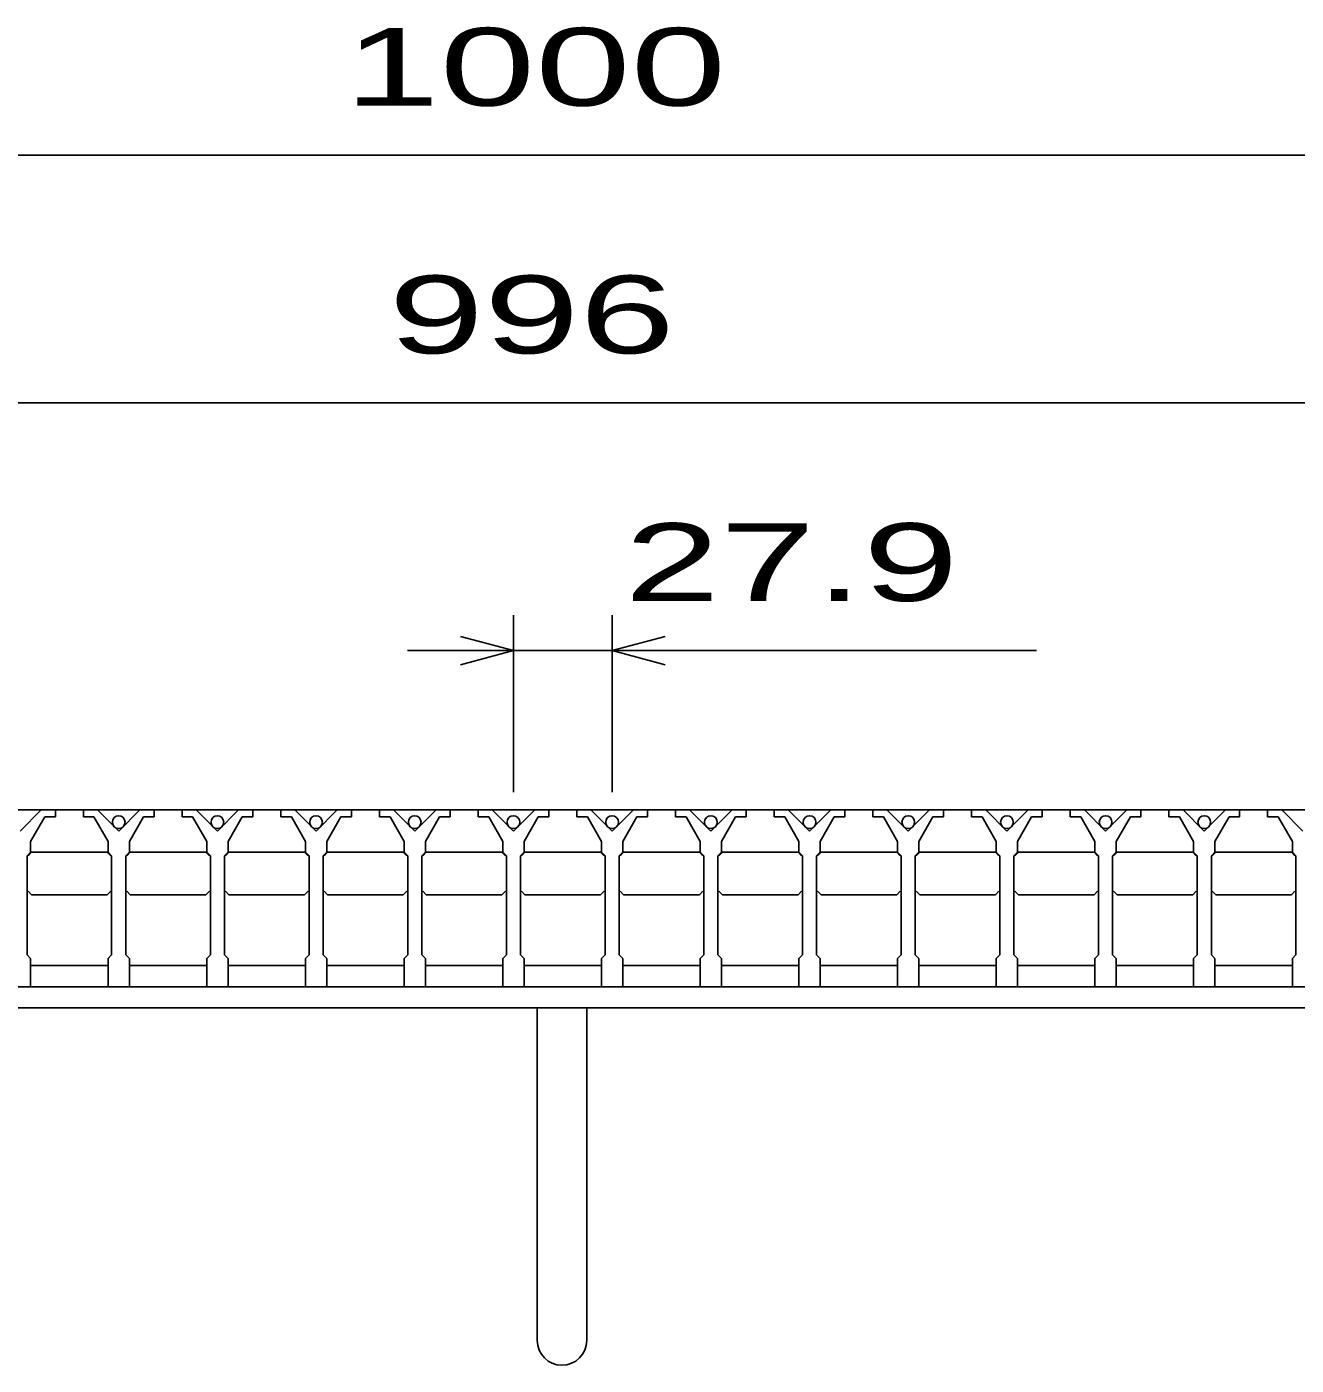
# Model space of a CAD drawing. Units: millimetres, scale not verified. Extents: x -1820 to 1724, y -1285 to 1059.
# Drawn here: x -1079.3 to -720.4, y -669 to -290.7 of the extents above; entities that cross this region are included whole.
import ezdxf
from ezdxf.enums import TextEntityAlignment as Align

# ---------------------------------------------------------------- set-up
doc = ezdxf.new("R2010")
doc.units = ezdxf.units.MM
doc.header["$LTSCALE"] = 10
for name, color, linetype, lineweight in [('16', 3, 'Continuous', 25), ('19', 6, 'Continuous', 25), ('22', 2, 'Continuous', 25)]:
    doc.layers.add(name, color=color, linetype=linetype, lineweight=lineweight)
doc.styles.add('ベクトル', font='')
doc.styles.get('ベクトル').set_extended_font_data('ベクトル')

msp = doc.modelspace()

# ---------------------------------------------------------------- linework, layer by layer
at = {"layer": '16'}
for p, q in [((-1426, -512), (-430, -512)), ((-1075.2, -512), (-1081.2, -518)), ((-1078.2, -521), (-1074.2, -514)), ((-1071.2, -512), (-1075.2, -512)), ((-1074.2, -514), (-1071.2, -514)), ((-1071.2, -514), (-1071.2, -512)), ((-1063.3, -512), (-1063.3, -514)), ((-1059.3, -512), (-1063.3, -512)), ((-1063.3, -514), (-1060.3, -514)), ((-1060.3, -514), (-1056.3, -521)), ((-1053.3, -518), (-1059.3, -512)), ((-1047.3, -512), (-1053.3, -518)), ((-1050.3, -521), (-1046.3, -514)), ((-1043.3, -512), (-1047.3, -512)), ((-1046.3, -514), (-1043.3, -514)), ((-1043.3, -514), (-1043.3, -512)), ((-1035.4, -512), (-1035.4, -514)), ((-1031.4, -512), (-1035.4, -512)), ((-1035.4, -514), (-1032.4, -514)), ((-1032.4, -514), (-1028.4, -521)), ((-1025.4, -518), (-1031.4, -512)), ((-1019.4, -512), (-1025.4, -518)), ((-1022.4, -521), (-1018.4, -514)), ((-1015.4, -512), (-1019.4, -512)), ((-1018.4, -514), (-1015.4, -514)), ((-1015.4, -514), (-1015.4, -512)), ((-1007.5, -512), (-1007.5, -514)), ((-1003.5, -512), (-1007.5, -512)), ((-1007.5, -514), (-1004.5, -514)), ((-1004.5, -514), (-1000.5, -521)), ((-997.5, -518), (-1003.5, -512)), ((-991.5, -512), (-997.5, -518)), ((-994.5, -521), (-990.5, -514)), ((-987.5, -512), (-991.5, -512)), ((-990.5, -514), (-987.5, -514)), ((-987.5, -514), (-987.5, -512)), ((-979.6, -512), (-979.6, -514)), ((-975.6, -512), (-979.6, -512)), ((-979.6, -514), (-976.6, -514)), ((-976.6, -514), (-972.6, -521)), ((-969.6, -518), (-975.6, -512)), ((-963.6, -512), (-969.6, -518)), ((-966.6, -521), (-962.6, -514)), ((-959.6, -512), (-963.6, -512)), ((-962.6, -514), (-959.6, -514)), ((-959.6, -514), (-959.6, -512)), ((-951.7, -512), (-951.7, -514)), ((-947.7, -512), (-951.7, -512)), ((-951.7, -514), (-948.7, -514)), ((-948.7, -514), (-944.7, -521)), ((-941.7, -518), (-947.7, -512)), ((-935.7, -512), (-941.7, -518)), ((-938.7, -521), (-934.7, -514)), ((-931.7, -512), (-935.7, -512)), ((-934.7, -514), (-931.7, -514)), ((-931.7, -514), (-931.7, -512)), ((-923.8, -512), (-923.8, -514)), ((-919.8, -512), (-923.8, -512)), ((-923.8, -514), (-920.8, -514)), ((-920.8, -514), (-916.8, -521)), ((-913.8, -518), (-919.8, -512)), ((-907.8, -512), (-913.8, -518)), ((-910.8, -521), (-906.8, -514)), ((-903.8, -512), (-907.8, -512)), ((-906.8, -514), (-903.8, -514)), ((-903.8, -514), (-903.8, -512)), ((-895.9, -512), (-895.9, -514)), ((-891.9, -512), (-895.9, -512)), ((-895.9, -514), (-892.9, -514)), ((-892.9, -514), (-888.9, -521)), ((-885.9, -518), (-891.9, -512)), ((-879.9, -512), (-885.9, -518)), ((-882.9, -521), (-878.9, -514)), ((-875.9, -512), (-879.9, -512)), ((-878.9, -514), (-875.9, -514)), ((-875.9, -514), (-875.9, -512)), ((-868, -512), (-868, -514)), ((-864, -512), (-868, -512)), ((-868, -514), (-865, -514)), ((-865, -514), (-861, -521)), ((-858, -518), (-864, -512)), ((-852, -512), (-858, -518)), ((-855, -521), (-851, -514)), ((-848, -512), (-852, -512)), ((-851, -514), (-848, -514)), ((-848, -514), (-848, -512)), ((-840.1, -512), (-840.1, -514)), ((-836.1, -512), (-840.1, -512)), ((-840.1, -514), (-837.1, -514)), ((-837.1, -514), (-833.1, -521)), ((-830.1, -518), (-836.1, -512)), ((-824.1, -512), (-830.1, -518)), ((-827.1, -521), (-823.1, -514)), ((-820.1, -512), (-824.1, -512)), ((-823.1, -514), (-820.1, -514)), ((-820.1, -514), (-820.1, -512)), ((-812.2, -512), (-812.2, -514)), ((-808.2, -512), (-812.2, -512)), ((-812.2, -514), (-809.2, -514)), ((-809.2, -514), (-805.2, -521)), ((-802.2, -518), (-808.2, -512)), ((-796.2, -512), (-802.2, -518)), ((-799.2, -521), (-795.2, -514)), ((-792.2, -512), (-796.2, -512)), ((-795.2, -514), (-792.2, -514)), ((-792.2, -514), (-792.2, -512)), ((-784.3, -512), (-784.3, -514)), ((-780.3, -512), (-784.3, -512)), ((-784.3, -514), (-781.3, -514)), ((-781.3, -514), (-777.3, -521)), ((-774.3, -518), (-780.3, -512)), ((-768.3, -512), (-774.3, -518)), ((-771.3, -521), (-767.3, -514)), ((-764.3, -512), (-768.3, -512)), ((-767.3, -514), (-764.3, -514)), ((-764.3, -514), (-764.3, -512)), ((-756.4, -512), (-756.4, -514)), ((-752.4, -512), (-756.4, -512)), ((-756.4, -514), (-753.4, -514)), ((-753.4, -514), (-749.4, -521)), ((-746.4, -518), (-752.4, -512)), ((-740.4, -512), (-746.4, -518)), ((-743.4, -521), (-739.4, -514)), ((-736.4, -512), (-740.4, -512)), ((-739.4, -514), (-736.4, -514)), ((-736.4, -514), (-736.4, -512)), ((-728.5, -512), (-728.5, -514)), ((-724.5, -512), (-728.5, -512)), ((-728.5, -514), (-725.5, -514)), ((-725.5, -514), (-721.5, -521)), ((-718.5, -518), (-724.5, -512)), ((-1078.2, -524), (-1078.2, -521)), ((-1056.3, -521), (-1056.3, -524)), ((-1050.3, -524), (-1050.3, -521)), ((-1028.4, -521), (-1028.4, -524)), ((-1022.4, -524), (-1022.4, -521)), ((-1000.5, -521), (-1000.5, -524)), ((-994.5, -524), (-994.5, -521)), ((-972.6, -521), (-972.6, -524)), ((-966.6, -524), (-966.6, -521)), ((-944.7, -521), (-944.7, -524)), ((-938.7, -524), (-938.7, -521)), ((-916.8, -521), (-916.8, -524)), ((-910.8, -524), (-910.8, -521)), ((-888.9, -521), (-888.9, -524)), ((-882.9, -524), (-882.9, -521)), ((-861, -521), (-861, -524)), ((-855, -524), (-855, -521)), ((-833.1, -521), (-833.1, -524)), ((-827.1, -524), (-827.1, -521)), ((-805.2, -521), (-805.2, -524)), ((-799.2, -524), (-799.2, -521)), ((-777.3, -521), (-777.3, -524)), ((-771.3, -524), (-771.3, -521)), ((-749.4, -521), (-749.4, -524)), ((-743.4, -524), (-743.4, -521)), ((-721.5, -521), (-721.5, -524)), ((-1079.2, -525), (-1078.2, -524)), ((-1079.2, -553), (-1079.2, -525)), ((-1078.95, -525), (-1077.95, -524)), ((-1077.95, -524), (-1056.55, -524)), ((-1056.55, -524), (-1055.55, -525)), ((-1056.3, -524), (-1055.3, -525)), ((-1055.3, -525), (-1055.3, -553)), ((-1051.3, -525), (-1050.3, -524)), ((-1051.3, -553), (-1051.3, -525)), ((-1051.05, -525), (-1050.05, -524)), ((-1050.05, -524), (-1028.65, -524)), ((-1028.65, -524), (-1027.65, -525)), ((-1028.4, -524), (-1027.4, -525)), ((-1027.4, -525), (-1027.4, -553)), ((-1023.4, -525), (-1022.4, -524)), ((-1023.4, -553), (-1023.4, -525)), ((-1023.15, -525), (-1022.15, -524)), ((-1022.15, -524), (-1000.75, -524)), ((-1000.75, -524), (-999.75, -525)), ((-1000.5, -524), (-999.5, -525)), ((-999.5, -525), (-999.5, -553)), ((-995.5, -525), (-994.5, -524)), ((-995.5, -553), (-995.5, -525)), ((-995.25, -525), (-994.25, -524)), ((-994.25, -524), (-972.85, -524)), ((-972.85, -524), (-971.85, -525)), ((-972.6, -524), (-971.6, -525)), ((-971.6, -525), (-971.6, -553)), ((-967.6, -525), (-966.6, -524)), ((-967.6, -553), (-967.6, -525)), ((-967.35, -525), (-966.35, -524)), ((-966.35, -524), (-944.95, -524)), ((-944.95, -524), (-943.95, -525)), ((-944.7, -524), (-943.7, -525)), ((-943.7, -525), (-943.7, -553)), ((-939.7, -525), (-938.7, -524)), ((-939.7, -553), (-939.7, -525)), ((-939.45, -525), (-938.45, -524)), ((-938.45, -524), (-917.05, -524)), ((-917.05, -524), (-916.05, -525)), ((-916.8, -524), (-915.8, -525)), ((-915.8, -525), (-915.8, -553)), ((-911.8, -525), (-910.8, -524)), ((-911.8, -553), (-911.8, -525)), ((-911.55, -525), (-910.55, -524)), ((-910.55, -524), (-889.15, -524)), ((-889.15, -524), (-888.15, -525)), ((-888.9, -524), (-887.9, -525)), ((-887.9, -525), (-887.9, -553)), ((-883.9, -525), (-882.9, -524)), ((-883.9, -553), (-883.9, -525)), ((-883.65, -525), (-882.65, -524)), ((-882.65, -524), (-861.25, -524)), ((-861.25, -524), (-860.25, -525)), ((-861, -524), (-860, -525)), ((-860, -525), (-860, -553)), ((-856, -525), (-855, -524)), ((-856, -553), (-856, -525)), ((-855.75, -525), (-854.75, -524)), ((-854.75, -524), (-833.35, -524)), ((-833.35, -524), (-832.35, -525)), ((-833.1, -524), (-832.1, -525)), ((-832.1, -525), (-832.1, -553)), ((-828.1, -525), (-827.1, -524)), ((-828.1, -553), (-828.1, -525)), ((-827.85, -525), (-826.85, -524)), ((-826.85, -524), (-805.45, -524)), ((-805.45, -524), (-804.45, -525)), ((-805.2, -524), (-804.2, -525)), ((-804.2, -525), (-804.2, -553)), ((-800.2, -525), (-799.2, -524)), ((-800.2, -553), (-800.2, -525)), ((-799.95, -525), (-798.95, -524)), ((-798.95, -524), (-777.55, -524)), ((-777.55, -524), (-776.55, -525)), ((-777.3, -524), (-776.3, -525)), ((-776.3, -525), (-776.3, -553)), ((-772.3, -525), (-771.3, -524)), ((-772.3, -553), (-772.3, -525)), ((-772.05, -525), (-771.05, -524)), ((-771.05, -524), (-749.65, -524)), ((-749.65, -524), (-748.65, -525)), ((-749.4, -524), (-748.4, -525)), ((-748.4, -525), (-748.4, -553)), ((-744.4, -525), (-743.4, -524)), ((-744.4, -553), (-744.4, -525)), ((-744.15, -525), (-743.15, -524)), ((-743.15, -524), (-721.75, -524)), ((-721.75, -524), (-720.75, -525)), ((-721.5, -524), (-720.5, -525)), ((-720.5, -525), (-720.5, -553)), ((-1077.95, -536), (-1078.95, -535)), ((-1056.55, -536), (-1077.95, -536)), ((-1055.55, -535), (-1056.55, -536)), ((-1050.05, -536), (-1051.05, -535)), ((-1028.65, -536), (-1050.05, -536)), ((-1027.65, -535), (-1028.65, -536)), ((-1022.15, -536), (-1023.15, -535)), ((-1000.75, -536), (-1022.15, -536)), ((-999.75, -535), (-1000.75, -536)), ((-994.25, -536), (-995.25, -535)), ((-972.85, -536), (-994.25, -536)), ((-971.85, -535), (-972.85, -536)), ((-966.35, -536), (-967.35, -535)), ((-944.95, -536), (-966.35, -536)), ((-943.95, -535), (-944.95, -536)), ((-938.45, -536), (-939.45, -535)), ((-917.05, -536), (-938.45, -536)), ((-916.05, -535), (-917.05, -536)), ((-910.55, -536), (-911.55, -535)), ((-889.15, -536), (-910.55, -536)), ((-888.15, -535), (-889.15, -536)), ((-882.65, -536), (-883.65, -535)), ((-861.25, -536), (-882.65, -536)), ((-860.25, -535), (-861.25, -536)), ((-854.75, -536), (-855.75, -535)), ((-833.35, -536), (-854.75, -536)), ((-832.35, -535), (-833.35, -536)), ((-826.85, -536), (-827.85, -535)), ((-805.45, -536), (-826.85, -536)), ((-804.45, -535), (-805.45, -536)), ((-798.95, -536), (-799.95, -535)), ((-777.55, -536), (-798.95, -536)), ((-776.55, -535), (-777.55, -536)), ((-771.05, -536), (-772.05, -535)), ((-749.65, -536), (-771.05, -536)), ((-748.65, -535), (-749.65, -536)), ((-743.15, -536), (-744.15, -535)), ((-721.75, -536), (-743.15, -536)), ((-720.75, -535), (-721.75, -536)), ((-1078.2, -554), (-1079.2, -553)), ((-1078.2, -562), (-1078.2, -554)), ((-1078.2, -556), (-1056.3, -556)), ((-1055.3, -553), (-1056.3, -554)), ((-1056.3, -554), (-1056.3, -562)), ((-1050.3, -554), (-1051.3, -553)), ((-1050.3, -562), (-1050.3, -554)), ((-1050.3, -556), (-1028.4, -556)), ((-1027.4, -553), (-1028.4, -554)), ((-1028.4, -554), (-1028.4, -562)), ((-1022.4, -554), (-1023.4, -553)), ((-1022.4, -562), (-1022.4, -554)), ((-1022.4, -556), (-1000.5, -556)), ((-999.5, -553), (-1000.5, -554)), ((-1000.5, -554), (-1000.5, -562)), ((-994.5, -554), (-995.5, -553)), ((-994.5, -562), (-994.5, -554)), ((-994.5, -556), (-972.6, -556)), ((-971.6, -553), (-972.6, -554)), ((-972.6, -554), (-972.6, -562)), ((-966.6, -554), (-967.6, -553)), ((-966.6, -562), (-966.6, -554)), ((-966.6, -556), (-944.7, -556)), ((-943.7, -553), (-944.7, -554)), ((-944.7, -554), (-944.7, -562)), ((-938.7, -554), (-939.7, -553)), ((-938.7, -562), (-938.7, -554)), ((-938.7, -556), (-916.8, -556)), ((-915.8, -553), (-916.8, -554)), ((-916.8, -554), (-916.8, -562)), ((-910.8, -554), (-911.8, -553)), ((-910.8, -562), (-910.8, -554)), ((-910.8, -556), (-888.9, -556)), ((-887.9, -553), (-888.9, -554)), ((-888.9, -554), (-888.9, -562)), ((-882.9, -554), (-883.9, -553)), ((-882.9, -562), (-882.9, -554)), ((-882.9, -556), (-861, -556)), ((-860, -553), (-861, -554)), ((-861, -554), (-861, -562)), ((-855, -554), (-856, -553)), ((-855, -562), (-855, -554)), ((-855, -556), (-833.1, -556)), ((-832.1, -553), (-833.1, -554)), ((-833.1, -554), (-833.1, -562)), ((-827.1, -554), (-828.1, -553)), ((-827.1, -562), (-827.1, -554)), ((-827.1, -556), (-805.2, -556)), ((-804.2, -553), (-805.2, -554)), ((-805.2, -554), (-805.2, -562)), ((-799.2, -554), (-800.2, -553)), ((-799.2, -562), (-799.2, -554)), ((-799.2, -556), (-777.3, -556)), ((-776.3, -553), (-777.3, -554)), ((-777.3, -554), (-777.3, -562)), ((-771.3, -554), (-772.3, -553)), ((-771.3, -562), (-771.3, -554)), ((-771.3, -556), (-749.4, -556)), ((-748.4, -553), (-749.4, -554)), ((-749.4, -554), (-749.4, -562)), ((-743.4, -554), (-744.4, -553)), ((-743.4, -562), (-743.4, -554)), ((-743.4, -556), (-721.5, -556)), ((-720.5, -553), (-721.5, -554)), ((-721.5, -554), (-721.5, -562)), ((-1084.2, -562), (-1078.2, -562)), ((-1056.3, -562), (-1050.3, -562)), ((-1028.4, -562), (-1022.4, -562)), ((-1000.5, -562), (-994.5, -562)), ((-972.6, -562), (-966.6, -562)), ((-944.7, -562), (-938.7, -562)), ((-916.8, -562), (-910.8, -562)), ((-888.9, -562), (-882.9, -562)), ((-861, -562), (-855, -562)), ((-833.1, -562), (-827.1, -562)), ((-805.2, -562), (-799.2, -562)), ((-777.3, -562), (-771.3, -562)), ((-749.4, -562), (-743.4, -562)), ((-721.5, -562), (-715.5, -562))]:
    msp.add_line(p, q, dxfattribs=at)
for centre in [(-1053.3, -515.5), (-1025.4, -515.5), (-997.5, -515.5), (-969.6, -515.5), (-941.7, -515.5), (-913.8, -515.5), (-885.9, -515.5), (-858, -515.5), (-830.1, -515.5), (-802.2, -515.5), (-774.3, -515.5), (-746.4, -515.5)]:
    msp.add_circle(centre, 1.8, dxfattribs=at)
at = {"layer": '19'}
for p, q in [((-1428, -562), (-428, -562)), ((-428, -568), (-1428, -568)), ((-935, -568), (-935, -662)), ((-921, -662), (-921, -568))]:
    msp.add_line(p, q, dxfattribs=at)
msp.add_arc((-928, -662), 7, 180, 0, dxfattribs=at)
at = {"layer": '22', "color": 4}
for p, q in [((-1428, -327), (-428, -327)), ((-1426, -397), (-430, -397)), ((-941.7, -507), (-941.7, -457)), ((-913.8, -457), (-913.8, -507)), ((-941.7, -467), (-956.7, -463)), ((-913.8, -467), (-898.8, -463)), ((-941.7, -467), (-971.7, -467)), ((-956.7, -471), (-941.7, -467)), ((-941.7, -467), (-913.8, -467)), ((-898.8, -471), (-913.8, -467)), ((-913.8, -467), (-793.8, -467))]:
    msp.add_line(p, q, dxfattribs=at)

# ---------------------------------------------------------------- texts
at = {"layer": '22', "style": 'ベクトル', "width": 1.65}
for s, p in [(' 1000 ', (-1003, -302)), (' 996 ', (-990.5, -372)), (' 27.9 ', (-923.8, -442))]:
    msp.add_text(s, height=21.99, dxfattribs=at).set_placement(p, align=Align.MIDDLE_LEFT)

doc.saveas('drawing.dxf')
